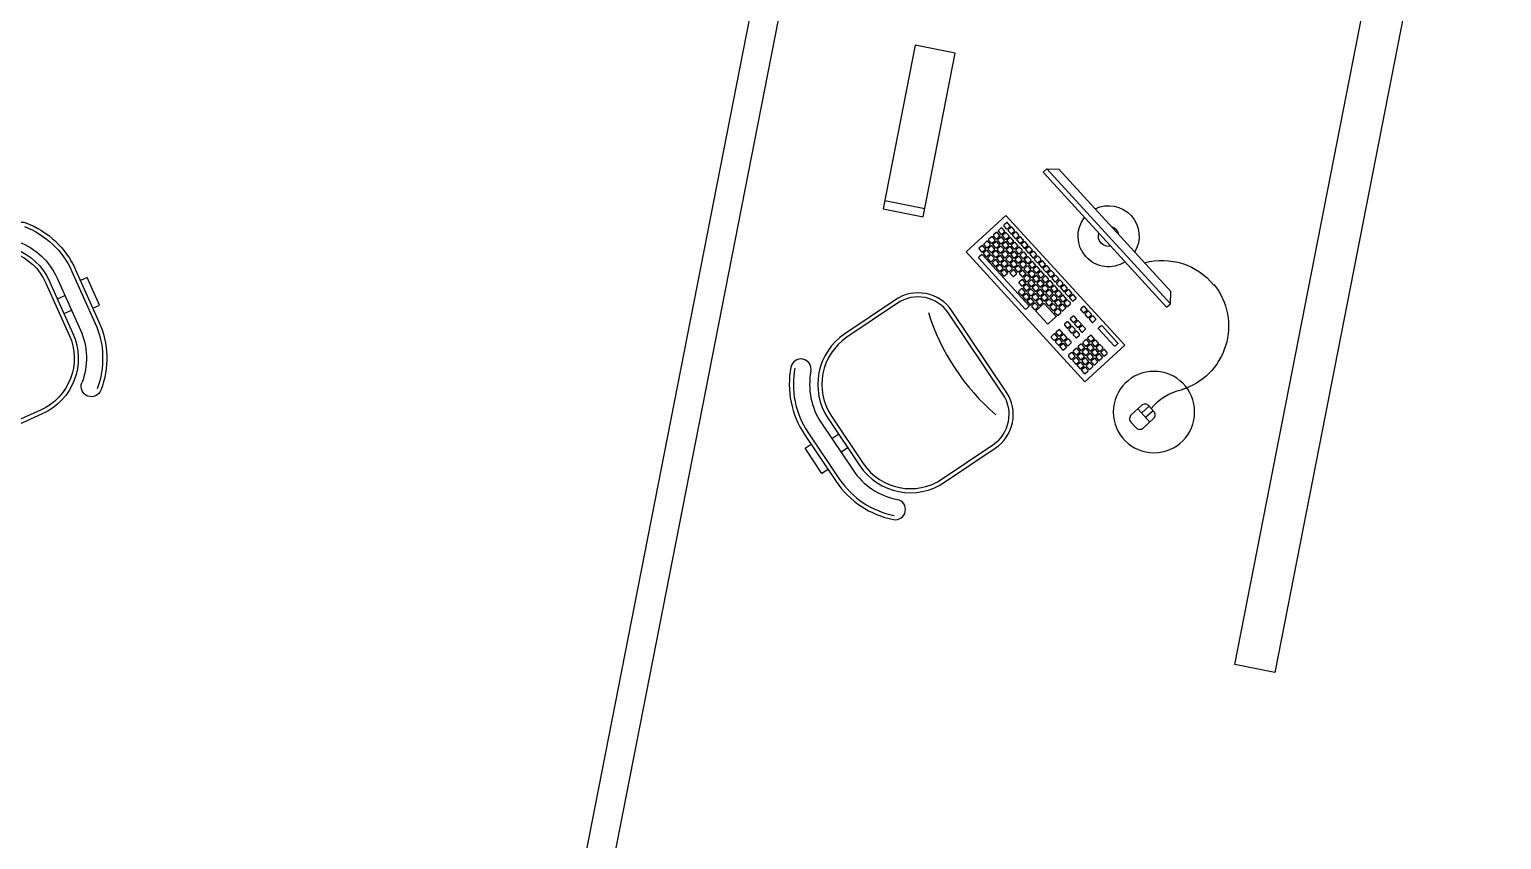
# Model space of a CAD drawing. Extents: x -1.7 to 87, y -33.6 to 19.
# Drawn here: x 30.76 to 34.378, y 11.491 to 13.483 of the extents above; entities that cross this region are included whole.
import ezdxf

# ---------------------------------------------------------------- set-up
doc = ezdxf.new("R2010")
doc.units = 0
doc.layers.add('AR-DIV', color=2, linetype='Continuous')
doc.layers.add('AR-MOB', color=2, linetype='Continuous')

# ---------------------------------------------------------------- blocks, each defined once
blk = doc.blocks.new('CADEIRA-S')
at = {"color": 2}
for p, q in [((0.0718, 0.2686), (-0.0682, 0.2686)), ((0.0718, 0.2186), (-0.0682, 0.2186)), ((0.0718, 0.1986), (-0.0682, 0.1986)), ((-0.2182, 0.0486), (-0.2182, -0.1014)), ((0.2218, -0.1014), (0.2218, 0.0486)), ((-0.1182, -0.2014), (0.1218, -0.2014))]:
    blk.add_line(p, q, dxfattribs=at)
at = {"color": 1}
for p, q in [((0.0718, 0.2586), (-0.0682, 0.2586)), ((-0.0148, 0.1986), (-0.0149, 0.2186)), ((0.0252, 0.1986), (0.0251, 0.2186)), ((0.0718, 0.1886), (-0.0682, 0.1886)), ((-0.2082, 0.0486), (-0.2082, -0.1014)), ((0.2118, -0.1014), (0.2118, 0.0486)), ((-0.1182, -0.1914), (0.1218, -0.1914))]:
    blk.add_line(p, q, dxfattribs=at)
at = {"color": 2}
blk.add_lwpolyline([(-0.032, 0.2686), (-0.032, 0.2867), (0.0426, 0.2867), (0.0426, 0.2686)], dxfattribs=at)
for centre, radius, start, end in [((-0.0682, 0.0486), 0.22, 90, 135), ((0.0718, 0.0486), 0.22, 45, 90), ((-0.0682, 0.0486), 0.17, 90, 135), ((0.0718, 0.0486), 0.17, 45, 90), ((-0.2061, 0.1864), 0.025, 135, 315), ((-0.0682, 0.0486), 0.15, 90, 180), ((0.0718, 0.0486), 0.15, 0, 90), ((0.2097, 0.1864), 0.025, 225, 45), ((-0.1182, -0.1014), 0.1, 180, 270), ((0.1218, -0.1014), 0.1, 270, 0)]:
    blk.add_arc(centre, radius, start, end, dxfattribs=at)
at = {"color": 1}
for centre, radius, start, end in [((-0.0682, 0.0486), 0.21, 90, 135), ((0.0718, 0.0486), 0.21, 45, 90), ((-0.0682, 0.0486), 0.14, 90, 180), ((0.0718, 0.0486), 0.14, 0, 90), ((-0.1182, -0.1014), 0.09, 180, 270), ((0.1218, -0.1014), 0.09, 270, 0), ((-0.0052, -0.6823), 0.5534, 73.6911, 105.2491)]:
    blk.add_arc(centre, radius, start, end, dxfattribs=at)
blk = doc.blocks.new('CPU')
at = {"color": 1}
blk.add_line((1.1721, 1.0512), (1.1721, 0.9512), dxfattribs=at)
blk.add_lwpolyline([(0.7821, 0.9512), (1.1921, 0.9512), (1.1921, 1.0512), (0.7821, 1.0512)], close=True, dxfattribs=at)
blk = doc.blocks.new('estacao de trabalho 290 x 150')
at = {"color": 252}
for p, q in [((0.5808, 0.9046), (0.5882, 0.9101)), ((0.691, 0.7737), (0.5904, 0.9098)), ((0.5718, 0.898), (0.5753, 0.9006)), ((0.681, 0.7663), (0.5804, 0.9024)), ((0.6743, 0.7593), (0.6777, 0.7619)), ((0.6832, 0.7659), (0.6907, 0.7714)), ((0.6934, 0.6962), (0.669, 0.7293)), ((0.6693, 0.7315), (0.6898, 0.7467)), ((0.6921, 0.7463), (0.7165, 0.7132)), ((0.7162, 0.711), (0.6957, 0.6958)), ((0.7401, 0.6863), (0.7375, 0.6898)), ((0.7289, 0.5348), (0.6952, 0.5804)), ((0.6955, 0.5827), (0.7022, 0.5876)), ((0.7044, 0.5873), (0.7381, 0.5416)), ((0.7378, 0.5394), (0.7311, 0.5345))]:
    blk.add_line(p, q, dxfattribs=at)
at = {"color": 2}
for p, q in [((0.3423, 0.788), (0.3379, 0.7583)), ((0.3379, 0.7583), (0.5801, 0.4305)), ((0.8666, 0.4291), (0.887, 0.4442)), ((0.887, 0.4442), (0.8666, 0.4291)), ((0.8789, 0.4551), (0.905, 0.4198)), ((0.6097, 0.426), (0.5801, 0.4305)), ((0.8758, 0.4167), (0.8962, 0.4318))]:
    blk.add_line(p, q, dxfattribs=at)
for points in [[(0.8381, 0.5953), (0.5809, 0.9435), (0.4743, 0.8647), (0.7315, 0.5165)], [(-1.45, 0), (1.45, 0), (1.45, 0.1), (-1.45, 0.1)]]:
    blk.add_lwpolyline(points, close=True, dxfattribs=at)
at = {"color": 252}
for points in [[(0.5588, 0.9083), (0.5658, 0.9134, -0.414214), (0.5684, 0.913), (0.5736, 0.9061, -0.414214), (0.5732, 0.9034), (0.5662, 0.8983, -0.414214), (0.5636, 0.8987), (0.5584, 0.9057, -0.414214)], [(0.5073, 0.8703), (0.5143, 0.8754, -0.414214), (0.5169, 0.875), (0.5221, 0.8681, -0.414214), (0.5217, 0.8654), (0.5147, 0.8603, -0.414214), (0.5121, 0.8607), (0.507, 0.8676, -0.414214)], [(0.5202, 0.8798), (0.5272, 0.8849, -0.414214), (0.5298, 0.8845), (0.535, 0.8776, -0.414214), (0.5346, 0.8749), (0.5276, 0.8698, -0.414214), (0.525, 0.8702), (0.5198, 0.8771, -0.414214)], [(0.5297, 0.8669), (0.5367, 0.8721, -0.414214), (0.5393, 0.8717), (0.5445, 0.8647, -0.414214), (0.5441, 0.8621), (0.5371, 0.8569, -0.414214), (0.5345, 0.8573), (0.5293, 0.8643, -0.414214)], [(0.5331, 0.8893), (0.54, 0.8944, -0.414214), (0.5427, 0.894), (0.5478, 0.8871, -0.414214), (0.5474, 0.8844), (0.5405, 0.8793, -0.414214), (0.5378, 0.8797), (0.5327, 0.8866, -0.414214)], [(0.5426, 0.8764), (0.5495, 0.8816, -0.414214), (0.5522, 0.8812), (0.5573, 0.8742, -0.414214), (0.5569, 0.8716), (0.55, 0.8664, -0.414214), (0.5473, 0.8668), (0.5422, 0.8738, -0.414214)], [(0.546, 0.8988), (0.5529, 0.9039, -0.414214), (0.5556, 0.9035), (0.5607, 0.8966, -0.414214), (0.5603, 0.8939), (0.5533, 0.8888, -0.414214), (0.5507, 0.8892), (0.5456, 0.8962, -0.414214)], [(0.5521, 0.8636), (0.5591, 0.8687, -0.414214), (0.5617, 0.8683), (0.5668, 0.8613, -0.414214), (0.5664, 0.8587), (0.5595, 0.8536, -0.414214), (0.5568, 0.8539), (0.5517, 0.8609, -0.414214)], [(0.5555, 0.8859), (0.5624, 0.8911, -0.414214), (0.5651, 0.8907), (0.5702, 0.8837, -0.414214), (0.5698, 0.8811), (0.5629, 0.8759, -0.414214), (0.5602, 0.8763), (0.5551, 0.8833, -0.414214)], [(0.565, 0.8731), (0.5719, 0.8782, -0.414214), (0.5746, 0.8778), (0.5797, 0.8708, -0.414214), (0.5793, 0.8682), (0.5724, 0.8631, -0.414214), (0.5697, 0.8635), (0.5646, 0.8704, -0.414214)], [(0.5683, 0.8954), (0.5753, 0.9006, -0.414214), (0.5779, 0.9002), (0.5831, 0.8932, -0.414214), (0.5827, 0.8906), (0.5757, 0.8854, -0.414214), (0.5731, 0.8858), (0.5679, 0.8928, -0.414214)], [(0.5778, 0.8826), (0.5848, 0.8877, -0.414214), (0.5874, 0.8873), (0.5926, 0.8804, -0.414214), (0.5922, 0.8777), (0.5852, 0.8726, -0.414214), (0.5826, 0.873), (0.5774, 0.8799, -0.414214)], [(0.5873, 0.8697), (0.5943, 0.8748, -0.414214), (0.5969, 0.8744), (0.6021, 0.8675, -0.414214), (0.6017, 0.8648), (0.5947, 0.8597, -0.414214), (0.5921, 0.8601), (0.5869, 0.8671, -0.414214)], [(0.4915, 0.8595), (0.4985, 0.8646, -0.414214), (0.5011, 0.8642), (0.5063, 0.8573, -0.414214), (0.5059, 0.8546), (0.4989, 0.8495, -0.414214), (0.4963, 0.8499), (0.4911, 0.8569, -0.414214)], [(0.501, 0.8466), (0.508, 0.8518, -0.414214), (0.5106, 0.8514), (0.5158, 0.8444, -0.414214), (0.5154, 0.8418), (0.5084, 0.8366, -0.414214), (0.5058, 0.837), (0.5006, 0.844, -0.414214)], [(0.5105, 0.8338), (0.5175, 0.8389, -0.414214), (0.5201, 0.8385), (0.5253, 0.8315, -0.414214), (0.5249, 0.8289), (0.5179, 0.8238, -0.414214), (0.5153, 0.8242), (0.5101, 0.8311, -0.414214)], [(0.5169, 0.8574), (0.5238, 0.8625, -0.414214), (0.5265, 0.8621), (0.5316, 0.8552, -0.414214), (0.5312, 0.8525), (0.5242, 0.8474, -0.414214), (0.5216, 0.8478), (0.5165, 0.8548, -0.414214)], [(0.5264, 0.8445), (0.5333, 0.8497, -0.414214), (0.536, 0.8493), (0.5411, 0.8423, -0.414214), (0.5407, 0.8397), (0.5338, 0.8345, -0.414214), (0.5311, 0.8349), (0.526, 0.8419, -0.414214)], [(0.5359, 0.8317), (0.5428, 0.8368, -0.414214), (0.5455, 0.8364), (0.5506, 0.8295, -0.414214), (0.5502, 0.8268), (0.5433, 0.8217, -0.414214), (0.5406, 0.8221), (0.5355, 0.829, -0.414214)], [(0.5392, 0.854), (0.5462, 0.8592, -0.414214), (0.5488, 0.8588), (0.554, 0.8518, -0.414214), (0.5536, 0.8492), (0.5466, 0.844, -0.414214), (0.544, 0.8444), (0.5388, 0.8514, -0.414214)], [(0.5487, 0.8412), (0.5557, 0.8463, -0.414214), (0.5583, 0.8459), (0.5635, 0.839, -0.414214), (0.5631, 0.8363), (0.5561, 0.8312, -0.414214), (0.5535, 0.8316), (0.5483, 0.8385, -0.414214)], [(0.5582, 0.8283), (0.5652, 0.8334, -0.414214), (0.5678, 0.833), (0.573, 0.8261, -0.414214), (0.5726, 0.8234), (0.5656, 0.8183, -0.414214), (0.563, 0.8187), (0.5578, 0.8257, -0.414214)], [(0.5616, 0.8507), (0.5686, 0.8558, -0.414214), (0.5712, 0.8554), (0.5763, 0.8485, -0.414214), (0.5759, 0.8458), (0.569, 0.8407, -0.414214), (0.5663, 0.8411), (0.5612, 0.848, -0.414214)], [(0.5711, 0.8378), (0.5781, 0.843, -0.414214), (0.5807, 0.8426), (0.5859, 0.8356, -0.414214), (0.5855, 0.833), (0.5785, 0.8278, -0.414214), (0.5759, 0.8282), (0.5707, 0.8352, -0.414214)], [(0.5745, 0.8602), (0.5814, 0.8653, -0.414214), (0.5841, 0.8649), (0.5892, 0.858, -0.414214), (0.5888, 0.8553), (0.5819, 0.8502, -0.414214), (0.5792, 0.8506), (0.5741, 0.8575, -0.414214)], [(0.584, 0.8473), (0.5909, 0.8525, -0.414214), (0.5936, 0.8521), (0.5987, 0.8451, -0.414214), (0.5983, 0.8425), (0.5914, 0.8373, -0.414214), (0.5887, 0.8377), (0.5836, 0.8447, -0.414214)], [(0.5935, 0.8345), (0.6004, 0.8396, -0.414214), (0.6031, 0.8392), (0.6082, 0.8322, -0.414214), (0.6078, 0.8296), (0.6009, 0.8245, -0.414214), (0.5982, 0.8249), (0.5931, 0.8318, -0.414214)], [(0.5969, 0.8568), (0.6038, 0.862, -0.414214), (0.6065, 0.8616), (0.6116, 0.8546, -0.414214), (0.6112, 0.852), (0.6042, 0.8468, -0.414214), (0.6016, 0.8472), (0.5965, 0.8542, -0.414214)], [(0.6064, 0.844), (0.6133, 0.8491, -0.414214), (0.616, 0.8487), (0.6211, 0.8417, -0.414214), (0.6207, 0.8391), (0.6137, 0.834, -0.414214), (0.6111, 0.8344), (0.606, 0.8413, -0.414214)], [(0.52, 0.8209), (0.527, 0.826, -0.414214), (0.5296, 0.8256), (0.5348, 0.8187, -0.414214), (0.5344, 0.816), (0.5274, 0.8109, -0.414214), (0.5248, 0.8113), (0.5196, 0.8182, -0.414214)], [(0.5295, 0.808), (0.5365, 0.8132, -0.414214), (0.5391, 0.8128), (0.5443, 0.8058, -0.414214), (0.5439, 0.8032), (0.5369, 0.798, -0.414214), (0.5343, 0.7984), (0.5292, 0.8054, -0.414214)], [(0.5391, 0.7952), (0.546, 0.8003, -0.414214), (0.5487, 0.7999), (0.5538, 0.7929, -0.414214), (0.5534, 0.7903), (0.5464, 0.7852, -0.414214), (0.5438, 0.7856), (0.5387, 0.7925, -0.414214)], [(0.5454, 0.8188), (0.5523, 0.8239, -0.414214), (0.555, 0.8235), (0.5601, 0.8166, -0.414214), (0.5597, 0.8139), (0.5528, 0.8088, -0.414214), (0.5501, 0.8092), (0.545, 0.8162, -0.414214)], [(0.5549, 0.8059), (0.5618, 0.8111, -0.414214), (0.5645, 0.8107), (0.5696, 0.8037, -0.414214), (0.5692, 0.8011), (0.5623, 0.7959, -0.414214), (0.5596, 0.7963), (0.5545, 0.8033, -0.414214)], [(0.5644, 0.7931), (0.5713, 0.7982, -0.414214), (0.574, 0.7978), (0.5791, 0.7908, -0.414214), (0.5787, 0.7882), (0.5718, 0.7831, -0.414214), (0.5691, 0.7835), (0.564, 0.7904, -0.414214)], [(0.5678, 0.8154), (0.5747, 0.8206, -0.414214), (0.5774, 0.8202), (0.5825, 0.8132, -0.414214), (0.5821, 0.8106), (0.5751, 0.8054, -0.414214), (0.5725, 0.8058), (0.5674, 0.8128, -0.414214)], [(0.5773, 0.8026), (0.5842, 0.8077, -0.414214), (0.5869, 0.8073), (0.592, 0.8004, -0.414214), (0.5916, 0.7977), (0.5846, 0.7926, -0.414214), (0.582, 0.793), (0.5769, 0.7999, -0.414214)], [(0.5806, 0.8249), (0.5876, 0.8301, -0.414214), (0.5902, 0.8297), (0.5954, 0.8227, -0.414214), (0.595, 0.8201), (0.588, 0.8149, -0.414214), (0.5854, 0.8153), (0.5802, 0.8223, -0.414214)], [(0.5901, 0.8121), (0.5971, 0.8172, -0.414214), (0.5997, 0.8168), (0.6049, 0.8099, -0.414214), (0.6045, 0.8072), (0.5975, 0.8021, -0.414214), (0.5949, 0.8025), (0.5897, 0.8094, -0.414214)], [(0.5996, 0.7992), (0.6066, 0.8043, -0.414214), (0.6092, 0.8039), (0.6144, 0.797, -0.414214), (0.614, 0.7943), (0.607, 0.7892, -0.414214), (0.6044, 0.7896), (0.5992, 0.7966, -0.414214)], [(0.603, 0.8216), (0.61, 0.8267, -0.414214), (0.6126, 0.8263), (0.6177, 0.8194, -0.414214), (0.6173, 0.8167), (0.6104, 0.8116, -0.414214), (0.6077, 0.812), (0.6026, 0.8189, -0.414214)], [(0.622, 0.7958), (0.629, 0.801, -0.414214), (0.6316, 0.8006), (0.6368, 0.7936, -0.414214), (0.6364, 0.791), (0.6294, 0.7858, -0.414214), (0.6268, 0.7862), (0.6216, 0.7932, -0.414214)], [(0.6444, 0.7925), (0.6513, 0.7976, -0.414214), (0.654, 0.7972), (0.6591, 0.7903, -0.414214), (0.6587, 0.7876), (0.6518, 0.7825, -0.414214), (0.6491, 0.7829), (0.644, 0.7898, -0.414214)], [(0.5486, 0.7823), (0.5555, 0.7874, -0.414214), (0.5582, 0.787), (0.5633, 0.7801, -0.414214), (0.5629, 0.7774), (0.556, 0.7723, -0.414214), (0.5533, 0.7727), (0.5482, 0.7796, -0.414214)], [(0.5581, 0.7694), (0.565, 0.7746, -0.414214), (0.5677, 0.7742), (0.5728, 0.7672, -0.414214), (0.5724, 0.7646), (0.5655, 0.7594, -0.414214), (0.5628, 0.7598), (0.5577, 0.7668, -0.414214)], [(0.5676, 0.7566), (0.5745, 0.7617, -0.414214), (0.5772, 0.7613), (0.5823, 0.7543, -0.414214), (0.5819, 0.7517), (0.575, 0.7465, -0.414214), (0.5723, 0.7469), (0.5672, 0.7539, -0.414214)], [(0.5739, 0.7802), (0.5809, 0.7853, -0.414214), (0.5835, 0.7849), (0.5886, 0.778, -0.414214), (0.5882, 0.7753), (0.5813, 0.7702, -0.414214), (0.5786, 0.7706), (0.5735, 0.7775, -0.414214)], [(0.5834, 0.7673), (0.5904, 0.7725, -0.414214), (0.593, 0.7721), (0.5981, 0.7651, -0.414214), (0.5977, 0.7625), (0.5908, 0.7573, -0.414214), (0.5881, 0.7577), (0.583, 0.7647, -0.414214)], [(0.5868, 0.7897), (0.5937, 0.7948, -0.414214), (0.5964, 0.7944), (0.6015, 0.7875, -0.414214), (0.6011, 0.7848), (0.5942, 0.7797, -0.414214), (0.5915, 0.7801), (0.5864, 0.7871, -0.414214)], [(0.5929, 0.7545), (0.5999, 0.7596, -0.414214), (0.6025, 0.7592), (0.6077, 0.7522, -0.414214), (0.6073, 0.7496), (0.6003, 0.7445, -0.414214), (0.5977, 0.7449), (0.5925, 0.7518, -0.414214)], [(0.5963, 0.7768), (0.6032, 0.782, -0.414214), (0.6059, 0.7816), (0.611, 0.7746, -0.414214), (0.6106, 0.772), (0.6037, 0.7668, -0.414214), (0.601, 0.7672), (0.5959, 0.7742, -0.414214)], [(0.6058, 0.764), (0.6127, 0.7691, -0.414214), (0.6154, 0.7687), (0.6205, 0.7617, -0.414214), (0.6201, 0.7591), (0.6132, 0.754, -0.414214), (0.6105, 0.7544), (0.6054, 0.7613, -0.414214)], [(0.6091, 0.7863), (0.6161, 0.7915, -0.414214), (0.6187, 0.7911), (0.6239, 0.7841, -0.414214), (0.6235, 0.7815), (0.6165, 0.7763, -0.414214), (0.6139, 0.7767), (0.6087, 0.7837, -0.414214)], [(0.6187, 0.7735), (0.6256, 0.7786, -0.414214), (0.6283, 0.7782), (0.6334, 0.7713, -0.414214), (0.633, 0.7686), (0.626, 0.7635, -0.414214), (0.6234, 0.7639), (0.6183, 0.7708, -0.414214)], [(0.6282, 0.7606), (0.6351, 0.7657, -0.414214), (0.6378, 0.7653), (0.6429, 0.7584, -0.414214), (0.6425, 0.7557), (0.6355, 0.7506, -0.414214), (0.6329, 0.751), (0.6278, 0.758, -0.414214)], [(0.6315, 0.783), (0.6385, 0.7881, -0.414214), (0.6411, 0.7877), (0.6463, 0.7808, -0.414214), (0.6459, 0.7781), (0.6389, 0.773, -0.414214), (0.6363, 0.7734), (0.6311, 0.7803, -0.414214)], [(0.641, 0.7701), (0.648, 0.7752, -0.414214), (0.6506, 0.7748), (0.6558, 0.7679, -0.414214), (0.6554, 0.7652), (0.6484, 0.7601, -0.414214), (0.6458, 0.7605), (0.6406, 0.7675, -0.414214)], [(0.6505, 0.7572), (0.6575, 0.7624, -0.414214), (0.6601, 0.762), (0.6653, 0.755, -0.414214), (0.6649, 0.7524), (0.6579, 0.7472, -0.414214), (0.6553, 0.7476), (0.6501, 0.7546, -0.414214)], [(0.6539, 0.7796), (0.6608, 0.7848, -0.414214), (0.6635, 0.7844), (0.6686, 0.7774, -0.414214), (0.6682, 0.7748), (0.6613, 0.7696, -0.414214), (0.6586, 0.77), (0.6535, 0.777, -0.414214)], [(0.6634, 0.7667), (0.6704, 0.7719, -0.414214), (0.673, 0.7715), (0.6781, 0.7645, -0.414214), (0.6777, 0.7619), (0.6708, 0.7567, -0.414214), (0.6681, 0.7571), (0.663, 0.7641, -0.414214)], [(0.5771, 0.7437), (0.584, 0.7488, -0.414214), (0.5867, 0.7484), (0.5918, 0.7415, -0.414214), (0.5914, 0.7388), (0.5845, 0.7337, -0.414214), (0.5818, 0.7341), (0.5767, 0.741, -0.414214)], [(0.5866, 0.7308), (0.5935, 0.7359, -0.414214), (0.5962, 0.7356), (0.6013, 0.7286, -0.414214), (0.6009, 0.7259), (0.594, 0.7208, -0.414214), (0.5913, 0.7212), (0.5862, 0.7282, -0.414214)], [(0.6024, 0.7416), (0.6094, 0.7467, -0.414214), (0.612, 0.7463), (0.6172, 0.7394, -0.414214), (0.6168, 0.7367), (0.6098, 0.7316, -0.414214), (0.6072, 0.732), (0.602, 0.7389, -0.414214)], [(0.6119, 0.7287), (0.6189, 0.7339, -0.414214), (0.6215, 0.7335), (0.6267, 0.7265, -0.414214), (0.6263, 0.7239), (0.6193, 0.7187, -0.414214), (0.6167, 0.7191), (0.6115, 0.7261, -0.414214)], [(0.6153, 0.7511), (0.6222, 0.7562, -0.414214), (0.6249, 0.7558), (0.63, 0.7489, -0.414214), (0.6296, 0.7462), (0.6227, 0.7411, -0.414214), (0.62, 0.7415), (0.6149, 0.7484, -0.414214)], [(0.6248, 0.7382), (0.6317, 0.7434, -0.414214), (0.6344, 0.743), (0.6395, 0.736, -0.414214), (0.6391, 0.7334), (0.6322, 0.7282, -0.414214), (0.6295, 0.7286), (0.6244, 0.7356, -0.414214)], [(0.6343, 0.7254), (0.6413, 0.7305, -0.414214), (0.6439, 0.7301), (0.649, 0.7231, -0.414214), (0.6486, 0.7205), (0.6417, 0.7154, -0.414214), (0.639, 0.7158), (0.6339, 0.7227, -0.414214)], [(0.6377, 0.7477), (0.6446, 0.7529, -0.414214), (0.6473, 0.7525), (0.6524, 0.7455, -0.414214), (0.652, 0.7429), (0.6451, 0.7377, -0.414214), (0.6424, 0.7381), (0.6373, 0.7451, -0.414214)], [(0.6472, 0.7349), (0.6541, 0.74, -0.414214), (0.6568, 0.7396), (0.6619, 0.7326, -0.414214), (0.6615, 0.73), (0.6546, 0.7249, -0.414214), (0.6519, 0.7253), (0.6468, 0.7322, -0.414214)], [(0.6567, 0.722), (0.6636, 0.7271, -0.414214), (0.6663, 0.7267), (0.6714, 0.7198, -0.414214), (0.671, 0.7171), (0.6641, 0.712, -0.414214), (0.6614, 0.7124), (0.6563, 0.7193, -0.414214)], [(0.66, 0.7444), (0.667, 0.7495, -0.414214), (0.6696, 0.7491), (0.6748, 0.7422, -0.414214), (0.6744, 0.7395), (0.6674, 0.7344, -0.414214), (0.6648, 0.7348), (0.6596, 0.7417, -0.414214)], [(0.6729, 0.7539), (0.6799, 0.759, -0.414214), (0.6825, 0.7586), (0.6877, 0.7517, -0.414214), (0.6873, 0.749), (0.6803, 0.7439, -0.414214), (0.6777, 0.7443), (0.6725, 0.7512, -0.414214)], [(0.5961, 0.7179), (0.6031, 0.7231, -0.414214), (0.6057, 0.7227), (0.6108, 0.7157, -0.414214), (0.6104, 0.7131), (0.6035, 0.7079, -0.414214), (0.6008, 0.7083), (0.5957, 0.7153, -0.414214)], [(0.6056, 0.7051), (0.6126, 0.7102, -0.414214), (0.6152, 0.7098), (0.6203, 0.7029, -0.414214), (0.6199, 0.7002), (0.613, 0.6951, -0.414214), (0.6103, 0.6955), (0.6052, 0.7024, -0.414214)], [(0.6151, 0.6922), (0.6221, 0.6973, -0.414214), (0.6247, 0.6969), (0.6299, 0.69, -0.414214), (0.6295, 0.6873), (0.6225, 0.6822, -0.414214), (0.6199, 0.6826), (0.6147, 0.6896, -0.414214)], [(0.6214, 0.7158), (0.6284, 0.721, -0.414214), (0.631, 0.7206), (0.6362, 0.7136, -0.414214), (0.6358, 0.711), (0.6288, 0.7058, -0.414214), (0.6262, 0.7062), (0.621, 0.7132, -0.414214)], [(0.6309, 0.703), (0.6379, 0.7081, -0.414214), (0.6405, 0.7077), (0.6457, 0.7008, -0.414214), (0.6453, 0.6981), (0.6383, 0.693, -0.414214), (0.6357, 0.6934), (0.6305, 0.7003, -0.414214)], [(0.6405, 0.6901), (0.6474, 0.6952, -0.414214), (0.65, 0.6948), (0.6552, 0.6879, -0.414214), (0.6548, 0.6852), (0.6478, 0.6801, -0.414214), (0.6452, 0.6805), (0.6401, 0.6875, -0.414214)], [(0.6438, 0.7125), (0.6508, 0.7176, -0.414214), (0.6534, 0.7172), (0.6586, 0.7103, -0.414214), (0.6582, 0.7076), (0.6512, 0.7025, -0.414214), (0.6486, 0.7029), (0.6434, 0.7098, -0.414214)], [(0.6533, 0.6996), (0.6603, 0.7048, -0.414214), (0.6629, 0.7044), (0.6681, 0.6974, -0.414214), (0.6677, 0.6948), (0.6607, 0.6896, -0.414214), (0.6581, 0.69), (0.6529, 0.697, -0.414214)], [(0.6628, 0.6867), (0.6698, 0.6919, -0.414214), (0.6724, 0.6915), (0.6776, 0.6845, -0.414214), (0.6772, 0.6819), (0.6702, 0.6767, -0.414214), (0.6676, 0.6771), (0.6624, 0.6841, -0.414214)], [(0.6662, 0.7091), (0.6731, 0.7143, -0.414214), (0.6758, 0.7139), (0.6809, 0.7069, -0.414214), (0.6805, 0.7043), (0.6736, 0.6991, -0.414214), (0.6709, 0.6995), (0.6658, 0.7065, -0.414214)], [(0.6757, 0.6963), (0.6826, 0.7014, -0.414214), (0.6853, 0.701), (0.6904, 0.694, -0.414214), (0.69, 0.6914), (0.6831, 0.6863, -0.414214), (0.6804, 0.6867), (0.6753, 0.6936, -0.414214)], [(0.725, 0.6829), (0.732, 0.6881, -0.414214), (0.7346, 0.6877), (0.7398, 0.6807, -0.414214), (0.7394, 0.6781), (0.7324, 0.6729, -0.414214), (0.7298, 0.6733), (0.7246, 0.6803, -0.414214)], [(0.7379, 0.6924), (0.7448, 0.6976, -0.414214), (0.7475, 0.6972), (0.7526, 0.6902, -0.414214), (0.7522, 0.6876), (0.7453, 0.6824, -0.414214), (0.7426, 0.6828), (0.7375, 0.6898, -0.414214)], [(0.6246, 0.6793), (0.6316, 0.6845, -0.414214), (0.6342, 0.6841), (0.6394, 0.6771, -0.414214), (0.639, 0.6745), (0.632, 0.6693, -0.414214), (0.6294, 0.6697), (0.6242, 0.6767, -0.414214)], [(0.6341, 0.6665), (0.6411, 0.6716, -0.414214), (0.6437, 0.6712), (0.6489, 0.6643, -0.414214), (0.6485, 0.6616), (0.6415, 0.6565, -0.414214), (0.6389, 0.6569), (0.6337, 0.6638, -0.414214)], [(0.65, 0.6772), (0.6569, 0.6824, -0.414214), (0.6596, 0.682), (0.6647, 0.675, -0.414214), (0.6643, 0.6724), (0.6573, 0.6672, -0.414214), (0.6547, 0.6676), (0.6496, 0.6746, -0.414214)], [(0.6857, 0.6548), (0.6927, 0.6599, -0.414214), (0.6953, 0.6595), (0.7004, 0.6525, -0.414214), (0.7, 0.6499), (0.6931, 0.6448, -0.414214), (0.6904, 0.6451), (0.6853, 0.6521, -0.414214)], [(0.7021, 0.6664), (0.7091, 0.6715, -0.414214), (0.7117, 0.6711), (0.7169, 0.6641, -0.414214), (0.7165, 0.6615), (0.7095, 0.6564, -0.414214), (0.7069, 0.6568), (0.7017, 0.6637, -0.414214)], [(0.7116, 0.6535), (0.7186, 0.6586, -0.414214), (0.7212, 0.6582), (0.7264, 0.6513, -0.414214), (0.726, 0.6486), (0.719, 0.6435, -0.414214), (0.7164, 0.6439), (0.7112, 0.6508, -0.414214)], [(0.7345, 0.6701), (0.7415, 0.6752, -0.414214), (0.7441, 0.6748), (0.7493, 0.6678, -0.414214), (0.7489, 0.6652), (0.7419, 0.6601, -0.414214), (0.7393, 0.6605), (0.7341, 0.6674, -0.414214)], [(0.744, 0.6572), (0.751, 0.6623, -0.414214), (0.7536, 0.6619), (0.7588, 0.655, -0.414214), (0.7584, 0.6523), (0.7514, 0.6472, -0.414214), (0.7488, 0.6476), (0.7436, 0.6545, -0.414214)], [(0.7474, 0.6796), (0.7544, 0.6847, -0.414214), (0.757, 0.6843), (0.7621, 0.6773, -0.414214), (0.7617, 0.6747), (0.7548, 0.6696, -0.414214), (0.7521, 0.67), (0.747, 0.6769, -0.414214)], [(0.7569, 0.6667), (0.7639, 0.6718, -0.414214), (0.7665, 0.6714), (0.7716, 0.6645, -0.414214), (0.7713, 0.6618), (0.7643, 0.6567, -0.414214), (0.7617, 0.6571), (0.7565, 0.664, -0.414214)], [(0.6575, 0.6343), (0.6645, 0.6395, -0.414214), (0.6671, 0.6391), (0.6723, 0.6321, -0.414214), (0.6719, 0.6295), (0.6649, 0.6243, -0.414214), (0.6623, 0.6247), (0.6571, 0.6317, -0.414214)], [(0.667, 0.6215), (0.674, 0.6266, -0.414214), (0.6766, 0.6262), (0.6818, 0.6192, -0.414214), (0.6814, 0.6166), (0.6744, 0.6115, -0.414214), (0.6718, 0.6119), (0.6666, 0.6188, -0.414214)], [(0.6952, 0.6419), (0.7022, 0.647, -0.414214), (0.7048, 0.6466), (0.7099, 0.6397, -0.414214), (0.7095, 0.637), (0.7026, 0.6319, -0.414214), (0.6999, 0.6323), (0.6948, 0.6392, -0.414214)], [(0.7047, 0.629), (0.7117, 0.6342, -0.414214), (0.7143, 0.6338), (0.7195, 0.6268, -0.414214), (0.7191, 0.6242), (0.7121, 0.619, -0.414214), (0.7095, 0.6194), (0.7043, 0.6264, -0.414214)], [(0.7211, 0.6406), (0.7281, 0.6458, -0.414214), (0.7307, 0.6454), (0.7359, 0.6384, -0.414214), (0.7355, 0.6358), (0.7285, 0.6306, -0.414214), (0.7259, 0.631), (0.7207, 0.638, -0.414214)], [(0.7366, 0.6133), (0.7436, 0.6185, -0.414214), (0.7462, 0.6181), (0.7514, 0.6111, -0.414214), (0.751, 0.6085), (0.744, 0.6033, -0.414214), (0.7414, 0.6037), (0.7362, 0.6107, -0.414214)], [(0.7495, 0.6228), (0.7564, 0.628, -0.414214), (0.7591, 0.6276), (0.7642, 0.6206, -0.414214), (0.7638, 0.618), (0.7569, 0.6128, -0.414214), (0.7542, 0.6132), (0.7491, 0.6202, -0.414214)], [(0.759, 0.61), (0.766, 0.6151, -0.414214), (0.7686, 0.6147), (0.7737, 0.6077, -0.414214), (0.7733, 0.6051), (0.7664, 0.6, -0.414214), (0.7637, 0.6004), (0.7586, 0.6073, -0.414214)], [(0.7624, 0.6323), (0.7693, 0.6375, -0.414214), (0.772, 0.6371), (0.7771, 0.6301, -0.414214), (0.7767, 0.6275), (0.7698, 0.6223, -0.414214), (0.7671, 0.6227), (0.762, 0.6297, -0.414214)], [(0.7719, 0.6195), (0.7788, 0.6246, -0.414214), (0.7815, 0.6242), (0.7866, 0.6173, -0.414214), (0.7862, 0.6146), (0.7793, 0.6095, -0.414214), (0.7766, 0.6099), (0.7715, 0.6168, -0.414214)], [(0.7752, 0.6418), (0.7822, 0.647, -0.414214), (0.7848, 0.6466), (0.79, 0.6396, -0.414214), (0.7896, 0.637), (0.7826, 0.6318, -0.414214), (0.78, 0.6322), (0.7748, 0.6392, -0.414214)], [(0.7847, 0.629), (0.7917, 0.6341, -0.414214), (0.7943, 0.6337), (0.7995, 0.6268, -0.414214), (0.7991, 0.6241), (0.7921, 0.619, -0.414214), (0.7895, 0.6194), (0.7843, 0.6263, -0.414214)], [(0.7942, 0.6161), (0.8012, 0.6212, -0.414214), (0.8038, 0.6208), (0.809, 0.6139, -0.414214), (0.8086, 0.6112), (0.8016, 0.6061, -0.414214), (0.799, 0.6065), (0.7938, 0.6135, -0.414214)], [(0.6766, 0.6086), (0.6835, 0.6137, -0.414214), (0.6862, 0.6133), (0.6913, 0.6064, -0.414214), (0.6909, 0.6037), (0.6839, 0.5986, -0.414214), (0.6813, 0.599), (0.6762, 0.6059, -0.414214)], [(0.7238, 0.6038), (0.7307, 0.609, -0.414214), (0.7334, 0.6086), (0.7385, 0.6016, -0.414214), (0.7381, 0.599), (0.7311, 0.5938, -0.414214), (0.7285, 0.5942), (0.7234, 0.6012, -0.414214)], [(0.7333, 0.5909), (0.7402, 0.5961, -0.414214), (0.7429, 0.5957), (0.748, 0.5887, -0.414214), (0.7476, 0.5861), (0.7407, 0.5809, -0.414214), (0.738, 0.5813), (0.7329, 0.5883, -0.414214)], [(0.7428, 0.5781), (0.7497, 0.5832, -0.414214), (0.7524, 0.5828), (0.7575, 0.5759, -0.414214), (0.7571, 0.5732), (0.7502, 0.5681, -0.414214), (0.7475, 0.5685), (0.7424, 0.5754, -0.414214)], [(0.7461, 0.6005), (0.7531, 0.6056, -0.414214), (0.7557, 0.6052), (0.7609, 0.5982, -0.414214), (0.7605, 0.5956), (0.7535, 0.5905, -0.414214), (0.7509, 0.5909), (0.7457, 0.5978, -0.414214)], [(0.7556, 0.5876), (0.7626, 0.5927, -0.414214), (0.7652, 0.5923), (0.7704, 0.5854, -0.414214), (0.77, 0.5827), (0.763, 0.5776, -0.414214), (0.7604, 0.578), (0.7552, 0.5849, -0.414214)], [(0.7651, 0.5747), (0.7721, 0.5799, -0.414214), (0.7747, 0.5795), (0.7799, 0.5725, -0.414214), (0.7795, 0.5699), (0.7725, 0.5647, -0.414214), (0.7699, 0.5651), (0.7647, 0.5721, -0.414214)], [(0.7685, 0.5971), (0.7755, 0.6022, -0.414214), (0.7781, 0.6018), (0.7832, 0.5949, -0.414214), (0.7828, 0.5922), (0.7759, 0.5871, -0.414214), (0.7732, 0.5875), (0.7681, 0.5944, -0.414214)], [(0.778, 0.5842), (0.785, 0.5894, -0.414214), (0.7876, 0.589), (0.7928, 0.582, -0.414214), (0.7924, 0.5794), (0.7854, 0.5742, -0.414214), (0.7828, 0.5746), (0.7776, 0.5816, -0.414214)], [(0.7814, 0.6066), (0.7883, 0.6117, -0.414214), (0.791, 0.6113), (0.7961, 0.6044, -0.414214), (0.7957, 0.6017), (0.7888, 0.5966, -0.414214), (0.7861, 0.597), (0.781, 0.604, -0.414214)], [(0.7909, 0.5937), (0.7978, 0.5989, -0.414214), (0.8005, 0.5985), (0.8056, 0.5915, -0.414214), (0.8052, 0.5889), (0.7983, 0.5837, -0.414214), (0.7956, 0.5841), (0.7905, 0.5911, -0.414214)], [(0.8038, 0.6032), (0.8107, 0.6084, -0.414214), (0.8134, 0.608), (0.8185, 0.601, -0.414214), (0.8181, 0.5984), (0.8111, 0.5932, -0.414214), (0.8085, 0.5936), (0.8034, 0.6006, -0.414214)], [(0.7523, 0.5652), (0.7592, 0.5703, -0.414214), (0.7619, 0.5699), (0.767, 0.563, -0.414214), (0.7666, 0.5603), (0.7597, 0.5552, -0.414214), (0.757, 0.5556), (0.7519, 0.5626, -0.414214)]]:
    blk.add_lwpolyline(points, format="xyb", close=True, dxfattribs=at)
at = {"color": 1}
blk.add_lwpolyline([(0.3524, 0.7954), (0.6198, 0.4335), (0.6097, 0.426), (0.3423, 0.788)], close=True, dxfattribs=at)
at = {"color": 2}
blk.add_lwpolyline([(0.925, 0.4502, -0.414214), (0.9224, 0.4327), (0.8947, 0.4122, -0.414214), (0.8772, 0.4148), (0.8659, 0.43, -0.414214), (0.8686, 0.4475), (0.8963, 0.468, -0.414214), (0.9138, 0.4654)], format="xyb", close=True, dxfattribs=at)
at = {"color": 1}
blk.add_circle((0.8788, 0.4144), 0.1, dxfattribs=at)
at = {"color": 252}
for centre, start, end in [((0.5817, 0.9033), 126.456, 216.456), ((0.5891, 0.9088), 36.456, 126.456), ((0.6823, 0.7672), 216.456, 306.456), ((0.6897, 0.7727), 306.456, 36.456), ((0.6703, 0.7302), 126.456, 216.456), ((0.6908, 0.7454), 36.456, 126.456), ((0.6947, 0.6971), 216.456, 306.456), ((0.7153, 0.7123), 306.456, 36.456), ((0.6965, 0.5814), 126.456, 216.456), ((0.7031, 0.5863), 36.456, 126.456), ((0.7302, 0.5358), 216.456, 306.456), ((0.7368, 0.5407), 306.456, 36.456)]:
    blk.add_arc(centre, 0.0016, start, end, dxfattribs=at)
at = {"color": 1}
for radius, start, end in [(0.075, 142.886, 290.0261), (0.075, 316.0501, 116.862), (0.025, 336.456, 96.456), (0.025, 184.508, 248.4041)]:
    blk.add_arc((0.476, 0.607), radius, start, end, dxfattribs=at)
at = {"color": 2}
for centre, radius, start, end in [((0.6697, 0.4348), 0.1637, 153.5955, 219.8736), ((0.9266, 0.3121), 0.1233, 116.5016, 158.0859), ((0.6679, 0.436), 0.164, 220.341, 331.6287)]:
    blk.add_arc(centre, radius, start, end, dxfattribs=at)
at = {"extrusion": (0, 0, -1), "zscale": -1, "rotation": 45.00000000000864}
blk.add_blockref('CADEIRA-S', (-0.9586, 1.0061), dxfattribs=at)
at = {"xscale": -1, "rotation": 179.974975166914}
blk.add_blockref('CPU', (-0.675, 2.115), dxfattribs=at)
blk = doc.blocks.new('mesa reunião 4lug')
at = {"color": 2, "linetype": 'ByBlock'}
blk.add_circle((0, 0), 0.6, dxfattribs=at)
at = {"color": 0, "linetype": 'ByBlock'}
for p, rotation in [((-0.5558, 0.5935), 41.8199303859625), ((0.5558, -0.5935), 221.8199303859624)]:
    blk.add_blockref('CADEIRA-S', p, dxfattribs=dict(at, rotation=rotation))
at = {"color": 0, "linetype": 'ByBlock', "xscale": -1}
for p, rotation in [((0.5558, 0.5935), 318.1800696140375), ((-0.5558, -0.5935), 138.1800696140375)]:
    blk.add_blockref('CADEIRA-S', p, dxfattribs=dict(at, rotation=rotation))

msp = doc.modelspace()

# ---------------------------------------------------------------- linework, layer by layer
at = {"layer": 'AR-DIV'}
for points in [[(32.9897, 15.8621), (31.6905, 9.2303)], [(33.0585, 15.8493), (31.7594, 9.2175)]]:
    msp.add_lwpolyline(points, dxfattribs=at)

# ---------------------------------------------------------------- block references
at = {"layer": 'AR-MOB', "xscale": -1, "rotation": 78.91619300231706}
msp.add_blockref('estacao de trabalho 290 x 150', (34.0993, 13.3252), dxfattribs=at)
at = {"layer": 'AR-MOB', "rotation": 335.9467940077233}
msp.add_blockref('mesa reunião 4lug', (29.908, 12.4016), dxfattribs=at)

doc.saveas('drawing.dxf')
